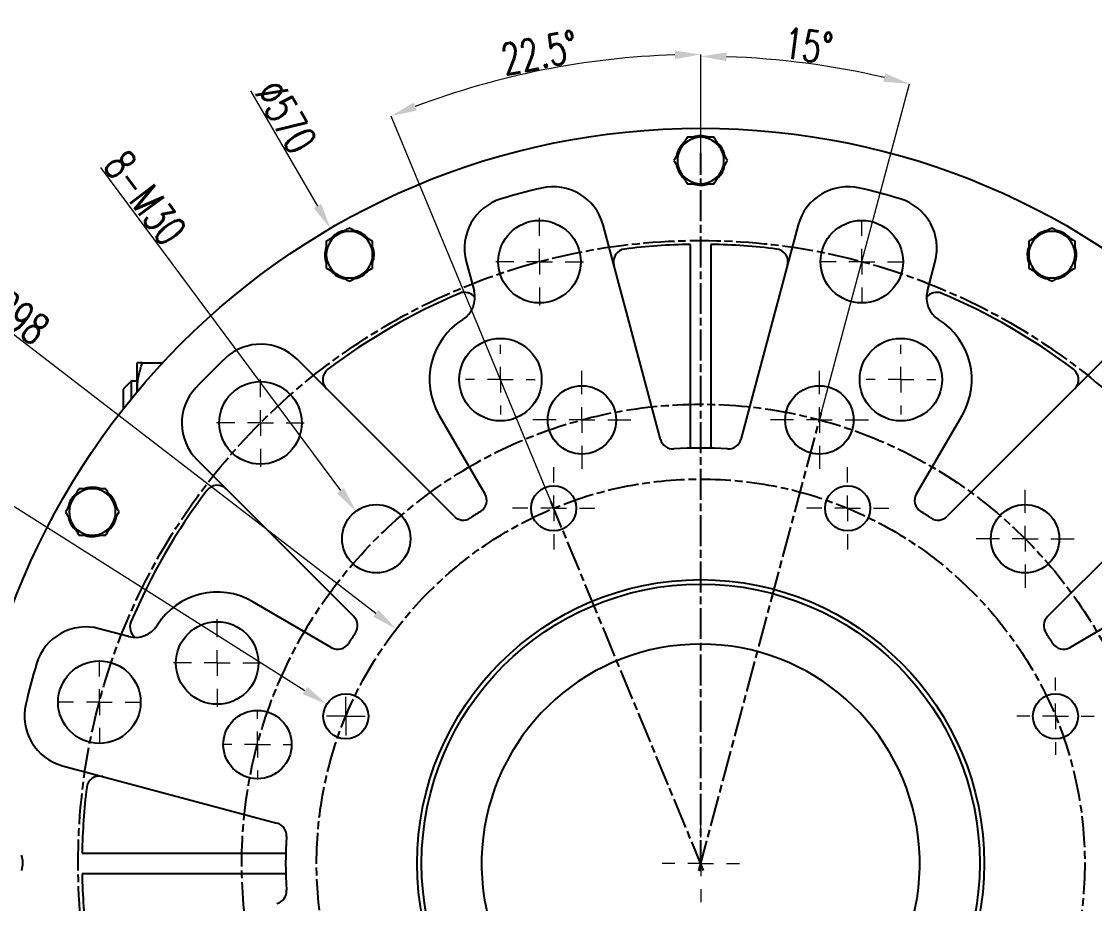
# Model space of a CAD drawing. Header units: millimetres. Extents: x 1852 to 4288, y 681 to 2404.
# Drawn here: x 3206.3 to 3622.6, y 1600.2 to 1942.1 of the extents above; entities that cross this region are included whole.
import ezdxf

# ---------------------------------------------------------------- set-up
doc = ezdxf.new("R2010")
doc.units = ezdxf.units.MM
doc.linetypes.add('AM_ISO08W050', pattern=[18, 12, -1.5, 3, -1.5])
for name, color, linetype, lineweight in [('10', 7, 'Continuous', 0), ('AM_5', 3, 'Continuous', 25), ('AM_7', 4, 'AM_ISO08W050', 25)]:
    doc.layers.add(name, color=color, linetype=linetype, lineweight=lineweight)
doc.styles.add('SLDTEXTSTYLE1', font='txt.shx', dxfattribs={"width": 0.7, "bigfont": 'gbcbig.shx'})
doc.dimstyles.new('SLDDIMSTYLE12$2', dxfattribs={"dimtxt": 12, "dimasz": 10, "dimexe": 0, "dimexo": 0.0625, "dimgap": 0.875, "dimtad": 1, "dimdec": 1, "dimlfac": 1.8, "dimrnd": 1e-09, "dimzin": 12, "dimdsep": 46, "dimtxsty": 'SLDTEXTSTYLE1', "dimcen": 0.09, "dimdle": 8.16, "dimclrd": 3, "dimclre": 3, "dimadec": 0, "dimazin": 3, "dimtfac": 1, "dimtdec": 1, "dimtofl": 0, "dimtmove": 0, "dimatfit": 3, "dimfxl": 0, "dimfrac": 2, "dimtolj": 1, "dimlwd": 5, "dimlwe": 5, "dimarcsym": 0})
doc.dimstyles.new('SLDDIMSTYLE12$3', dxfattribs={"dimtxt": 12, "dimasz": 10, "dimexe": 0, "dimexo": 0.0625, "dimgap": 0.875, "dimtad": 1, "dimdec": 1, "dimlfac": 1.8, "dimrnd": 1e-09, "dimzin": 12, "dimdsep": 46, "dimtxsty": 'SLDTEXTSTYLE1', "dimcen": 0.09, "dimdle": 8.16, "dimclrd": 3, "dimclre": 3, "dimadec": 0, "dimazin": 3, "dimtfac": 1, "dimtdec": 1, "dimtofl": 0, "dimtmove": 0, "dimatfit": 3, "dimfxl": 0, "dimfrac": 2, "dimtolj": 1, "dimlwd": 5, "dimlwe": 5, "dimarcsym": 0})

# ---------------------------------------------------------------- blocks, each defined once
blk = doc.blocks.new('SW_CENTERMARKSYMBOL_1')
at = {"layer": '10', "color": 0}
for p, q in [((0, 1), (0, 1.9)), ((0, 0), (0, 0.5)), ((-1, 0), (-1.9, 0)), ((0, 0), (-0.5, 0)), ((0, 0), (0, -0.5)), ((0, 0), (0.5, 0)), ((1, 0), (1.9, 0)), ((0, -1), (0, -1.9))]:
    blk.add_line(p, q, dxfattribs=at)
blk = doc.blocks.new('SW_CENTERMARKSYMBOL_2')
at = {"layer": '10', "color": 0}
for p, q in [((0, 1), (0, 1.9)), ((0, 0), (0, 0.5)), ((-1, 0), (-1.9, 0)), ((0, 0), (-0.5, 0)), ((0, 0), (0, -0.5)), ((0, 0), (0.5, 0)), ((1, 0), (1.9, 0)), ((0, -1), (0, -1.9))]:
    blk.add_line(p, q, dxfattribs=at)
blk = doc.blocks.new('SW_CENTERMARKSYMBOL_3')
at = {"layer": '10', "color": 0}
for p, q in [((0, 1), (0, 1.9)), ((0, 0), (0, 0.5)), ((-1, 0), (-1.9, 0)), ((0, 0), (-0.5, 0)), ((0, 0), (0, -0.5)), ((0, 0), (0.5, 0)), ((1, 0), (1.9, 0)), ((0, -1), (0, -1.9))]:
    blk.add_line(p, q, dxfattribs=at)
blk = doc.blocks.new('SW_CENTERMARKSYMBOL_11')
at = {"layer": '10', "color": 0}
for p, q in [((0, 1), (0, 1.35)), ((0, 0), (0, 0.5)), ((-1, 0), (-1.35, 0)), ((0, 0), (-0.5, 0)), ((0, 0), (0, -0.5)), ((0, 0), (0.5, 0)), ((1, 0), (1.35, 0)), ((0, -1), (0, -1.35))]:
    blk.add_line(p, q, dxfattribs=at)
blk = doc.blocks.new('SW_CENTERMARKSYMBOL_12')
at = {"layer": '10', "color": 0}
for p, q in [((0, 1), (0, 1.35)), ((0, 0), (0, 0.5)), ((-1, 0), (-1.35, 0)), ((0, 0), (-0.5, 0)), ((0, 0), (0, -0.5)), ((0, 0), (0.5, 0)), ((1, 0), (1.35, 0)), ((0, -1), (0, -1.35))]:
    blk.add_line(p, q, dxfattribs=at)
blk = doc.blocks.new('SW_CENTERMARKSYMBOL_13')
at = {"layer": '10', "color": 0}
for p, q in [((0, 1), (0, 1.35)), ((0, 0), (0, 0.5)), ((-1, 0), (-1.35, 0)), ((0, 0), (-0.5, 0)), ((0, 0), (0, -0.5)), ((0, 0), (0.5, 0)), ((1, 0), (1.35, 0)), ((0, -1), (0, -1.35))]:
    blk.add_line(p, q, dxfattribs=at)
blk = doc.blocks.new('SW_CENTERMARKSYMBOL_19')
at = {"layer": '10', "color": 0}
for p, q in [((0, 1), (0, 1.7)), ((0, 0), (0, 0.5)), ((-1, 0), (-1.7, 0)), ((0, 0), (-0.5, 0)), ((0, 0), (0, -0.5)), ((0, 0), (0.5, 0)), ((1, 0), (1.7, 0)), ((0, -1), (0, -1.7))]:
    blk.add_line(p, q, dxfattribs=at)
blk = doc.blocks.new('SW_CENTERMARKSYMBOL_20')
at = {"layer": '10', "color": 0}
for p, q in [((0, 1), (0, 1.7)), ((0, 0), (0, 0.5)), ((-1, 0), (-1.7, 0)), ((0, 0), (-0.5, 0)), ((0, 0), (0, -0.5)), ((0, 0), (0.5, 0)), ((1, 0), (1.7, 0)), ((0, -1), (0, -1.7))]:
    blk.add_line(p, q, dxfattribs=at)
blk = doc.blocks.new('SW_CENTERMARKSYMBOL_21')
at = {"layer": '10', "color": 0}
for p, q in [((0, 1), (0, 1.7)), ((0, 0), (0, 0.5)), ((-1, 0), (-1.7, 0)), ((0, 0), (-0.5, 0)), ((0, 0), (0, -0.5)), ((0, 0), (0.5, 0)), ((1, 0), (1.7, 0)), ((0, -1), (0, -1.7))]:
    blk.add_line(p, q, dxfattribs=at)
blk = doc.blocks.new('SW_CENTERMARKSYMBOL_22')
at = {"layer": '10', "color": 0}
for p, q in [((0, 1), (0, 1.6)), ((0, 0), (0, 0.5)), ((-1, 0), (-1.6, 0)), ((0, 0), (-0.5, 0)), ((0, 0), (0, -0.5)), ((0, 0), (0.5, 0)), ((1, 0), (1.6, 0)), ((0, -1), (0, -1.6))]:
    blk.add_line(p, q, dxfattribs=at)
blk = doc.blocks.new('SW_CENTERMARKSYMBOL_31')
at = {"layer": '10', "color": 0}
for p, q in [((0, 1), (0, 1.6)), ((0, 0), (0, 0.5)), ((-1, 0), (-1.6, 0)), ((0, 0), (-0.5, 0)), ((0, 0), (0, -0.5)), ((0, 0), (0.5, 0)), ((1, 0), (1.6, 0)), ((0, -1), (0, -1.6))]:
    blk.add_line(p, q, dxfattribs=at)
blk = doc.blocks.new('SW_CENTERMARKSYMBOL_32')
at = {"layer": '10', "color": 0}
for p, q in [((0, 1), (0, 1.6)), ((0, 0), (0, 0.5)), ((-1, 0), (-1.6, 0)), ((0, 0), (-0.5, 0)), ((0, 0), (0, -0.5)), ((0, 0), (0.5, 0)), ((1, 0), (1.6, 0)), ((0, -1), (0, -1.6))]:
    blk.add_line(p, q, dxfattribs=at)
blk = doc.blocks.new('SW_CENTERMARKSYMBOL_33')
at = {"layer": '10', "color": 0}
for p, q in [((0, 1), (0, 1.6)), ((0, 0), (0, 0.5)), ((-1, 0), (-1.6, 0)), ((0, 0), (-0.5, 0)), ((0, 0), (0, -0.5)), ((0, 0), (0.5, 0)), ((1, 0), (1.6, 0)), ((0, -1), (0, -1.6))]:
    blk.add_line(p, q, dxfattribs=at)
blk = doc.blocks.new('SW_CENTERMARKSYMBOL_34')
at = {"layer": '10', "color": 0}
for p, q in [((0, 1), (0, 1.5)), ((0, 0), (0, 0.5)), ((-1, 0), (-1.5, 0)), ((0, 0), (-0.5, 0)), ((0, 0), (0, -0.5)), ((0, 0), (0.5, 0)), ((1, 0), (1.5, 0)), ((0, -1), (0, -1.5))]:
    blk.add_line(p, q, dxfattribs=at)
blk = doc.blocks.new('SW_CENTERMARKSYMBOL_39')
at = {"layer": '10', "color": 0}
for p, q in [((0, 0.5), (0, 0.75)), ((0, 0), (0, 0.5)), ((-0.5, 0), (-0.75, 0)), ((0, 0), (-0.5, 0)), ((0, 0), (0, -0.5)), ((0, 0), (0.5, 0)), ((0.5, 0), (0.75, 0)), ((0, -0.5), (0, -0.75))]:
    blk.add_line(p, q, dxfattribs=at)
blk = doc.blocks.new('SW_CENTERMARKSYMBOL_40')
at = {"layer": '10', "color": 0}
for p, q in [((0, 1), (0, 1.5)), ((0, 0), (0, 0.5)), ((-1, 0), (-1.5, 0)), ((0, 0), (-0.5, 0)), ((0, 0), (0, -0.5)), ((0, 0), (0.5, 0)), ((1, 0), (1.5, 0)), ((0, -1), (0, -1.5))]:
    blk.add_line(p, q, dxfattribs=at)
blk = doc.blocks.new('*D89')
at = {"layer": 'AM_5', "color": 3, "linetype": 'Continuous', "lineweight": 5, "transparency": 16777216}
blk.add_line((3469.77, 1891.28), (3469.77, 1929.34), dxfattribs=at)
at = {"layer": 'AM_5', "color": 3, "lineweight": 5, "transparency": 16777216}
blk.add_line((3411.58, 1756.21), (3349.75, 1905.47), dxfattribs=at)
at = {"layer": 'AM_5', "color": 3, "linetype": 'Continuous', "lineweight": 5, "transparency": 16777216}
blk.add_arc((3469.77, 1615.72), 313.62, 91.827, 110.673, dxfattribs=at)
at = {"layer": 'AM_5', "color": 3, "transparency": 16777216}
for points in [[(3459.74, 1930.85), (3459.8, 1927.51), (3469.77, 1929.34)], [(3359.66, 1907.6), (3358.44, 1910.7), (3349.75, 1905.47)]]:
    blk.add_solid(points, dxfattribs=at)
at = {"layer": 'Defpoints', "color": 0, "transparency": 16777216}
for p in [(3428.83, 1926.66), (3469.77, 1891.22), (3411.6, 1756.15), (3469.77, 1612.72), (3470.92, 1612.95)]:
    blk.add_point(p, dxfattribs=at)
at = {"layer": 'AM_5', "color": 0, "transparency": 16777216, "insert": (3407.24, 1930.06), "char_height": 12, "attachment_point": 5, "rotation": 11.25, "style": 'SLDTEXTSTYLE1'}
blk.add_mtext('\\A1;22.5%%D', dxfattribs=at)
blk = doc.blocks.new('*D90')
at = {"layer": 'AM_5', "color": 3, "linetype": 'Continuous', "lineweight": 5, "transparency": 16777216}
blk.add_line((3469.77, 1891.28), (3469.77, 1928.6), dxfattribs=at)
at = {"layer": 'AM_5', "color": 3, "lineweight": 5, "transparency": 16777216}
blk.add_line((3516.63, 1790.61), (3550.75, 1917.94), dxfattribs=at)
at = {"layer": 'AM_5', "color": 3, "linetype": 'Continuous', "lineweight": 5, "transparency": 16777216}
blk.add_arc((3469.77, 1615.72), 312.88, 76.8313, 88.1687, dxfattribs=at)
at = {"layer": 'AM_5', "color": 3, "transparency": 16777216}
for points in [[(3479.74, 1926.77), (3479.8, 1930.11), (3469.77, 1928.6)], [(3541.46, 1921.99), (3540.64, 1918.76), (3550.75, 1917.94)]]:
    blk.add_solid(points, dxfattribs=at)
at = {"layer": 'Defpoints', "color": 0, "transparency": 16777216}
for p in [(3524.1, 1923.85), (3469.77, 1891.22), (3516.62, 1790.55), (3468.99, 1612.82), (3469.77, 1612.72)]:
    blk.add_point(p, dxfattribs=at)
at = {"layer": 'AM_5', "color": 0, "transparency": 16777216, "insert": (3511.51, 1932.74), "char_height": 12, "attachment_point": 5, "rotation": 352.5, "style": 'SLDTEXTSTYLE1'}
blk.add_mtext('\\A1;15°', dxfattribs=at)
blk = doc.blocks.new('*D91')
at = {"layer": 'AM_5', "color": 3, "linetype": 'Continuous', "lineweight": 5, "transparency": 16777216}
blk.add_line((3295.08, 1915.18), (3321.13, 1870.53), dxfattribs=at)
at = {"layer": 'AM_5', "color": 3, "lineweight": 5, "transparency": 16777216}
for p, q in [((3469.68, 1615.72), (3469.86, 1615.72)), ((3469.77, 1615.63), (3469.77, 1615.81))]:
    blk.add_line(p, q, dxfattribs=at)
at = {"layer": 'AM_5', "color": 3, "transparency": 16777216}
blk.add_solid([(3322.57, 1871.37), (3319.69, 1869.69), (3326.16, 1861.9)], dxfattribs=at)
at = {"layer": 'Defpoints', "color": 0, "transparency": 16777216}
for p in [(3326.16, 1861.9), (3613.38, 1369.54)]:
    blk.add_point(p, dxfattribs=at)
at = {"layer": 'AM_5', "color": 0, "transparency": 16777216, "insert": (3308.87, 1905.19), "char_height": 12, "attachment_point": 5, "rotation": 300.257, "style": 'SLDTEXTSTYLE1'}
blk.add_mtext('\\A1;∅570', dxfattribs=at)
blk = doc.blocks.new('*D92')
at = {"layer": 'AM_5', "color": 3, "linetype": 'Continuous', "lineweight": 5, "transparency": 16777216}
blk.add_line((3236.97, 1885.5), (3330.04, 1760.25), dxfattribs=at)
at = {"layer": 'AM_5', "color": 3, "lineweight": 5, "transparency": 16777216}
for p, q in [((3343.81, 1741.58), (3343.99, 1741.58)), ((3343.9, 1741.49), (3343.9, 1741.67))]:
    blk.add_line(p, q, dxfattribs=at)
at = {"layer": 'AM_5', "color": 3, "transparency": 16777216}
blk.add_solid([(3331.38, 1761.24), (3328.7, 1759.25), (3336, 1752.22)], dxfattribs=at)
at = {"layer": 'Defpoints', "color": 0, "transparency": 16777216}
for p in [(3336, 1752.22), (3351.81, 1730.95)]:
    blk.add_point(p, dxfattribs=at)
at = {"layer": 'AM_5', "color": 0, "transparency": 16777216, "insert": (3254.29, 1873.73), "char_height": 12, "attachment_point": 5, "rotation": 306.6122, "style": 'SLDTEXTSTYLE1'}
blk.add_mtext('\\A1;8-M30', dxfattribs=at)
blk = doc.blocks.new('*D93')
at = {"layer": 'AM_5', "color": 3, "linetype": 'Continuous', "lineweight": 5, "transparency": 16777216}
blk.add_line((3186.01, 1834.07), (3343.76, 1712.68), dxfattribs=at)
at = {"layer": 'AM_5', "color": 3, "lineweight": 5, "transparency": 16777216}
for p, q in [((3469.68, 1615.72), (3469.86, 1615.72)), ((3469.77, 1615.63), (3469.77, 1615.81))]:
    blk.add_line(p, q, dxfattribs=at)
at = {"layer": 'AM_5', "color": 3, "transparency": 16777216}
blk.add_solid([(3344.77, 1714), (3342.74, 1711.36), (3351.68, 1706.59)], dxfattribs=at)
at = {"layer": 'Defpoints', "color": 0, "transparency": 16777216}
for p in [(3351.68, 1706.59), (3587.86, 1524.85)]:
    blk.add_point(p, dxfattribs=at)
at = {"layer": 'AM_5', "color": 0, "transparency": 16777216, "insert": (3203.1, 1829.59), "char_height": 12, "attachment_point": 5, "rotation": 322.4223, "style": 'SLDTEXTSTYLE1'}
blk.add_mtext('\\A1;∅298', dxfattribs=at)
blk = doc.blocks.new('*D94')
at = {"layer": 'AM_5', "color": 3, "linetype": 'Continuous', "lineweight": 5, "transparency": 16777216}
blk.add_line((3141.75, 1793.04), (3316.26, 1682.76), dxfattribs=at)
at = {"layer": 'AM_5', "color": 3, "lineweight": 5, "transparency": 16777216}
for p, q in [((3332.02, 1672.74), (3332.2, 1672.74)), ((3332.11, 1672.65), (3332.11, 1672.83))]:
    blk.add_line(p, q, dxfattribs=at)
at = {"layer": 'AM_5', "color": 3, "transparency": 16777216}
blk.add_solid([(3317.15, 1684.17), (3315.37, 1681.35), (3324.72, 1677.41)], dxfattribs=at)
at = {"layer": 'Defpoints', "color": 0, "transparency": 16777216}
for p in [(3324.72, 1677.41), (3339.51, 1668.06)]:
    blk.add_point(p, dxfattribs=at)
at = {"layer": 'AM_5', "color": 0, "transparency": 16777216, "insert": (3162.14, 1788.29), "char_height": 12, "attachment_point": 5, "rotation": 327.7077, "style": 'SLDTEXTSTYLE1'}
blk.add_mtext('\\A1;8-M20', dxfattribs=at)

msp = doc.modelspace()

# ---------------------------------------------------------------- linework, layer by layer
at = {"color": 7, "linetype": 'Continuous', "lineweight": 25}
for p, q in [((3454.2, 1780.078), (3431.916, 1863.243)), ((3507.624, 1863.243), (3485.34, 1780.078)), ((3465.77, 1776.67), (3465.77, 1855.686)), ((3473.77, 1855.686), (3473.77, 1776.67)), ((3378.79, 1849.008), (3381.838, 1837.635)), ((3557.702, 1837.635), (3560.75, 1849.008)), ((3374.107, 1750.273), (3313.226, 1811.155)), ((3626.314, 1811.155), (3565.433, 1750.273)), ((3251.286, 1809.72), (3251.07, 1809.345)), ((3251.07, 1809.345), (3251.07, 1798.463)), ((3253.117, 1809.72), (3260.99, 1809.72)), ((3248.894, 1802.72), (3245.77, 1799.596)), ((3251.07, 1802.72), (3248.894, 1802.72)), ((3248.894, 1802.72), (3248.894, 1795.827)), ((3245.77, 1799.596), (3245.77, 1791.927)), ((3368.338, 1789.399), (3386.092, 1758.999)), ((3553.448, 1758.999), (3571.202, 1789.399)), ((3274.335, 1772.264), (3335.216, 1711.382)), ((3604.324, 1711.382), (3665.205, 1772.264)), ((3326.49, 1699.397), (3296.091, 1717.151)), ((3643.449, 1717.151), (3613.05, 1699.397)), ((3247.854, 1703.652), (3236.481, 1706.699)), ((3222.246, 1653.573), (3305.412, 1631.289)), ((3229.803, 1619.72), (3308.82, 1619.72)), ((3308.82, 1611.72), (3229.803, 1611.72))]:
    msp.add_line(p, q, dxfattribs=at)
for centre, radius in [((3469.77, 1615.72), 285), ((3407.265, 1848.991), 16), ((3532.275, 1848.991), 16), ((3392.085, 1803.267), 16), ((3547.455, 1803.267), 16), ((3299.004, 1786.486), 16), ((3423.7, 1787.654), 13.25), ((3515.84, 1787.654), 13.25), ((3412.75, 1753.378), 8.75), ((3526.79, 1753.378), 8.75), ((3343.905, 1741.585), 13.25), ((3595.635, 1741.585), 13.25), ((3469.77, 1615.72), 110), ((3469.77, 1615.72), 108.268), ((3282.222, 1693.404), 16), ((3236.499, 1678.224), 16), ((3332.112, 1672.739), 8.75), ((3607.428, 1672.739), 8.75), ((3297.835, 1661.789), 13.25)]:
    msp.add_circle(centre, radius, dxfattribs=at)
for centre, radius, start, end in [((3469.77, 1888.22), 9.55, 133.551, 169.1982), ((3469.77, 1888.22), 9, 90, 150), ((3469.77, 1888.22), 9.55, 73.41542, 107.60898), ((3469.77, 1888.22), 9, 30, 90), ((3469.77, 1888.22), 9.55, 12.02291, 46.40068), ((3469.77, 1888.22), 9, 150, 210), ((3469.77, 1888.22), 9, 330, 30), ((3469.77, 1888.22), 9.55, 192.74645, 227.17972), ((3469.77, 1888.22), 9.55, 311.51167, 346.77903), ((3469.77, 1888.22), 9, 210, 270), ((3469.77, 1888.22), 9, 270, 330), ((3469.77, 1615.72), 269, 103.27396, 106.72604), ((3412.598, 1858.067), 20, 15, 103.27396), ((3469.77, 1888.22), 9.55, 253.72889, 288.87232), ((3526.942, 1858.067), 20, 76.72604, 165), ((3469.77, 1615.72), 269, 73.27396, 76.72604), ((3398.109, 1854.185), 20, 106.72604, 195), ((3541.431, 1854.185), 20, 345, 73.27396), ((3333.52, 1851.711), 9.55, 103.41542, 137.60898), ((3333.52, 1851.711), 9.55, 42.02291, 76.40068), ((3606.02, 1851.711), 9.55, 102.8059, 139.1982), ((3606.02, 1851.711), 9.55, 43.69476, 78.28049), ((3333.52, 1851.711), 9, 120, 180), ((3333.52, 1851.711), 9, 60, 120), ((3333.52, 1851.711), 9, 0, 60), ((3606.02, 1851.711), 9, 120, 180), ((3606.02, 1851.711), 9, 60, 120), ((3606.02, 1851.711), 9, 0, 60), ((3333.52, 1851.711), 9.55, 163.551, 199.1982), ((3333.52, 1851.711), 9.55, 341.51167, 16.77903), ((3440.925, 1848.942), 5, 97.05064, 195), ((3469.77, 1615.72), 240, 90.95497, 97.05064), ((3469.77, 1615.72), 240, 82.94936, 89.04503), ((3498.615, 1848.942), 5, 345, 82.94936), ((3606.02, 1851.711), 9.55, 163.51521, 197.78984), ((3606.02, 1851.711), 9.55, 342.65879, 16.76773), ((3333.52, 1851.711), 9, 180, 240), ((3333.52, 1851.711), 9, 300, 0), ((3606.02, 1851.711), 9, 180, 240), ((3606.02, 1851.711), 9, 300, 0), ((3333.52, 1851.711), 9.55, 222.74645, 257.17972), ((3333.52, 1851.711), 9.55, 283.72889, 318.87232), ((3606.02, 1851.711), 9.55, 223.41073, 259.16194), ((3606.02, 1851.711), 9.55, 280.9144, 316.31319), ((3333.52, 1851.711), 9, 240, 300), ((3606.02, 1851.711), 9, 240, 300), ((3469.77, 1615.72), 240, 112.94936, 127.05064), ((3378.139, 1832.119), 5, 36.11692, 112.94936), ((3372.178, 1835.047), 10, 302.06271, 15), ((3567.361, 1835.047), 10, 165, 237.93729), ((3561.401, 1832.119), 5, 67.05064, 143.88308), ((3469.77, 1615.72), 240, 52.94936, 67.05064), ((3392.085, 1803.267), 27.5, 122.06271, 210.28568), ((3547.455, 1803.267), 27.5, 329.71432, 57.93729), ((3299.084, 1797.013), 20, 45, 133.27396), ((3469.77, 1615.72), 269, 133.27396, 136.72604), ((3328.178, 1803.274), 5, 127.05064, 225), ((3611.362, 1803.274), 5, 315, 52.94936), ((3288.477, 1786.406), 20, 136.72604, 225), ((3459.03, 1781.372), 5, 195, 273.70952), ((3480.51, 1781.372), 5, 266.29048, 345), ((3469.77, 1615.72), 161, 86.29048, 93.70952), ((3233.778, 1751.97), 9, 90, 150), ((3233.778, 1751.97), 9.55, 72.65879, 106.76773), ((3233.778, 1751.97), 9, 30, 90), ((3282.216, 1757.312), 5, 45, 142.94936), ((3233.778, 1751.97), 9.55, 133.69476, 168.28049), ((3233.778, 1751.97), 9.55, 10.9144, 46.31319), ((3469.77, 1615.72), 240, 142.94936, 157.05064), ((3381.775, 1756.478), 5, 302.01172, 30.28568), ((3557.765, 1756.478), 5, 149.71432, 237.98828), ((3233.778, 1751.97), 9, 150, 210), ((3233.778, 1751.97), 9, 330, 30), ((3233.778, 1751.97), 9.55, 192.8059, 229.1982), ((3233.778, 1751.97), 9.55, 313.41073, 349.16194), ((3377.643, 1753.809), 5, 225, 303.70952), ((3469.77, 1615.72), 161, 122.01172, 123.70952), ((3469.77, 1615.72), 161, 56.29048, 57.98828), ((3561.897, 1753.809), 5, 236.29048, 315), ((3233.778, 1751.97), 9, 210, 270), ((3233.778, 1751.97), 9, 270, 330), ((3233.778, 1751.97), 9.55, 253.51521, 287.78984), ((3282.222, 1693.404), 27.5, 59.71432, 147.93729), ((3331.681, 1707.847), 5, 326.29048, 45), ((3607.859, 1707.847), 5, 135, 213.70952), ((3231.305, 1687.381), 20, 75, 163.27396), ((3250.442, 1713.311), 10, 255, 327.93729), ((3253.37, 1707.35), 5, 157.05064, 233.88308), ((3469.77, 1615.72), 161, 146.29048, 147.98828), ((3469.77, 1615.72), 161, 32.01172, 33.70952), ((3329.012, 1703.715), 5, 239.71432, 327.98828), ((3469.77, 1615.72), 85, 283.60896, 256.39104), ((3610.528, 1703.715), 5, 212.01172, 300.28568), ((3469.77, 1615.72), 269, 163.27396, 166.72604), ((3227.422, 1672.892), 20, 166.72604, 255), ((3236.547, 1644.565), 5, 75, 172.94936), ((3469.77, 1615.72), 240, 172.94936, 179.04503), ((3304.118, 1626.459), 5, 356.29048, 75), ((3469.77, 1615.72), 161, 176.29048, 183.70952), ((3197.27, 1615.72), 9.55, 343.41073, 19.16194), ((3469.77, 1615.72), 240, 180.95497, 187.05064), ((3304.118, 1604.98), 5, 285, 3.70952)]:
    msp.add_arc(centre, radius, start, end, dxfattribs=at)
for points, knots in [([(3464.574, 1897.22), (3464.144, 1896.476), (3463.713, 1895.729), (3462.848, 1894.23), (3462.413, 1893.477), (3461.976, 1892.72)], [0, 0, 0, 0, 0.5, 0.5, 1, 1, 1, 1]), ([(3469.77, 1897.22), (3468.896, 1897.22), (3468.026, 1897.22), (3466.295, 1897.22), (3465.433, 1897.22), (3464.574, 1897.22)], [0, 0, 0, 0, 0.5, 0.5, 1, 1, 1, 1]), ([(3474.966, 1897.22), (3474.107, 1897.22), (3473.245, 1897.22), (3471.514, 1897.22), (3470.644, 1897.22), (3469.77, 1897.22)], [0, 0, 0, 0, 0.5, 0.5, 1, 1, 1, 1]), ([(3477.564, 1892.72), (3477.127, 1893.477), (3476.692, 1894.23), (3475.827, 1895.729), (3475.396, 1896.476), (3474.966, 1897.22)], [0, 0, 0, 0, 0.5, 0.5, 1, 1, 1, 1]), ([(3461.976, 1892.72), (3461.539, 1891.962), (3461.104, 1891.209), (3460.238, 1889.71), (3459.807, 1888.963), (3459.378, 1888.22)], [0, 0, 0, 0, 0.5, 0.5, 1, 1, 1, 1]), ([(3480.162, 1888.22), (3479.733, 1888.963), (3479.302, 1889.71), (3478.436, 1891.209), (3478.001, 1891.962), (3477.564, 1892.72)], [0, 0, 0, 0, 0.5, 0.5, 1, 1, 1, 1]), ([(3459.378, 1888.22), (3459.807, 1887.476), (3460.238, 1886.729), (3461.104, 1885.23), (3461.539, 1884.477), (3461.976, 1883.72)], [0, 0, 0, 0, 0.5, 0.5, 1, 1, 1, 1]), ([(3477.564, 1883.72), (3478.001, 1884.477), (3478.436, 1885.23), (3479.302, 1886.729), (3479.733, 1887.476), (3480.162, 1888.22)], [0, 0, 0, 0, 0.5, 0.5, 1, 1, 1, 1]), ([(3461.976, 1883.72), (3462.413, 1882.962), (3462.848, 1882.209), (3463.713, 1880.71), (3464.144, 1879.963), (3464.574, 1879.22)], [0, 0, 0, 0, 0.5, 0.5, 1, 1, 1, 1]), ([(3474.966, 1879.22), (3475.396, 1879.963), (3475.827, 1880.71), (3476.692, 1882.209), (3477.127, 1882.962), (3477.564, 1883.72)], [0, 0, 0, 0, 0.5, 0.5, 1, 1, 1, 1]), ([(3464.574, 1879.22), (3465.433, 1879.22), (3466.295, 1879.22), (3468.026, 1879.22), (3468.896, 1879.22), (3469.77, 1879.22)], [0, 0, 0, 0, 0.5, 0.5, 1, 1, 1, 1]), ([(3469.77, 1879.22), (3470.644, 1879.22), (3471.514, 1879.22), (3473.245, 1879.22), (3474.107, 1879.22), (3474.966, 1879.22)], [0, 0, 0, 0, 0.5, 0.5, 1, 1, 1, 1]), ([(3333.52, 1862.104), (3332.776, 1861.674), (3332.03, 1861.243), (3330.53, 1860.378), (3329.777, 1859.943), (3329.02, 1859.506)], [0, 0, 0, 0, 0.5, 0.5, 1, 1, 1, 1]), ([(3338.02, 1859.506), (3337.263, 1859.943), (3336.51, 1860.378), (3335.01, 1861.243), (3334.264, 1861.674), (3333.52, 1862.104)], [0, 0, 0, 0, 0.5, 0.5, 1, 1, 1, 1]), ([(3606.02, 1862.104), (3605.276, 1861.674), (3604.53, 1861.243), (3603.03, 1860.378), (3602.277, 1859.943), (3601.52, 1859.506)], [0, 0, 0, 0, 0.5, 0.5, 1, 1, 1, 1]), ([(3610.52, 1859.506), (3609.763, 1859.943), (3609.01, 1860.378), (3607.51, 1861.243), (3606.764, 1861.674), (3606.02, 1862.104)], [0, 0, 0, 0, 0.5, 0.5, 1, 1, 1, 1]), ([(3329.02, 1859.506), (3328.263, 1859.069), (3327.51, 1858.634), (3326.01, 1857.768), (3325.264, 1857.337), (3324.52, 1856.908)], [0, 0, 0, 0, 0.5, 0.5, 1, 1, 1, 1]), ([(3324.52, 1856.908), (3324.52, 1856.049), (3324.52, 1855.187), (3324.52, 1853.455), (3324.52, 1852.586), (3324.52, 1851.711)], [0, 0, 0, 0, 0.5, 0.5, 1, 1, 1, 1]), ([(3342.52, 1856.908), (3341.776, 1857.337), (3341.03, 1857.768), (3339.53, 1858.634), (3338.777, 1859.069), (3338.02, 1859.506)], [0, 0, 0, 0, 0.5, 0.5, 1, 1, 1, 1]), ([(3342.52, 1851.711), (3342.52, 1852.586), (3342.52, 1853.455), (3342.52, 1855.187), (3342.52, 1856.049), (3342.52, 1856.908)], [0, 0, 0, 0, 0.5, 0.5, 1, 1, 1, 1]), ([(3601.52, 1859.506), (3600.763, 1859.069), (3600.01, 1858.634), (3598.51, 1857.768), (3597.764, 1857.337), (3597.02, 1856.908)], [0, 0, 0, 0, 0.5, 0.5, 1, 1, 1, 1]), ([(3597.02, 1856.908), (3597.02, 1856.049), (3597.02, 1855.187), (3597.02, 1853.455), (3597.02, 1852.586), (3597.02, 1851.711)], [0, 0, 0, 0, 0.5, 0.5, 1, 1, 1, 1]), ([(3615.02, 1856.908), (3614.276, 1857.337), (3613.53, 1857.768), (3612.03, 1858.634), (3611.277, 1859.069), (3610.52, 1859.506)], [0, 0, 0, 0, 0.5, 0.5, 1, 1, 1, 1]), ([(3615.02, 1851.711), (3615.02, 1852.586), (3615.02, 1853.455), (3615.02, 1855.187), (3615.02, 1856.049), (3615.02, 1856.908)], [0, 0, 0, 0, 0.5, 0.5, 1, 1, 1, 1]), ([(3324.52, 1851.711), (3324.52, 1850.837), (3324.52, 1849.968), (3324.52, 1848.236), (3324.52, 1847.374), (3324.52, 1846.515)], [0, 0, 0, 0, 0.5, 0.5, 1, 1, 1, 1]), ([(3342.52, 1846.515), (3342.52, 1847.374), (3342.52, 1848.236), (3342.52, 1849.968), (3342.52, 1850.837), (3342.52, 1851.711)], [0, 0, 0, 0, 0.5, 0.5, 1, 1, 1, 1]), ([(3597.02, 1851.711), (3597.02, 1850.837), (3597.02, 1849.968), (3597.02, 1848.236), (3597.02, 1847.374), (3597.02, 1846.515)], [0, 0, 0, 0, 0.5, 0.5, 1, 1, 1, 1]), ([(3615.02, 1846.515), (3615.02, 1847.374), (3615.02, 1848.236), (3615.02, 1849.968), (3615.02, 1850.837), (3615.02, 1851.711)], [0, 0, 0, 0, 0.5, 0.5, 1, 1, 1, 1]), ([(3324.52, 1846.515), (3325.264, 1846.086), (3326.01, 1845.655), (3327.51, 1844.789), (3328.263, 1844.354), (3329.02, 1843.917)], [0, 0, 0, 0, 0.5, 0.5, 1, 1, 1, 1]), ([(3338.02, 1843.917), (3338.777, 1844.354), (3339.53, 1844.789), (3341.03, 1845.655), (3341.776, 1846.086), (3342.52, 1846.515)], [0, 0, 0, 0, 0.5, 0.5, 1, 1, 1, 1]), ([(3597.02, 1846.515), (3597.764, 1846.086), (3598.51, 1845.655), (3600.01, 1844.789), (3600.763, 1844.354), (3601.52, 1843.917)], [0, 0, 0, 0, 0.5, 0.5, 1, 1, 1, 1]), ([(3610.52, 1843.917), (3611.277, 1844.354), (3612.03, 1844.789), (3613.53, 1845.655), (3614.276, 1846.086), (3615.02, 1846.515)], [0, 0, 0, 0, 0.5, 0.5, 1, 1, 1, 1]), ([(3329.02, 1843.917), (3329.777, 1843.48), (3330.53, 1843.045), (3332.03, 1842.18), (3332.776, 1841.749), (3333.52, 1841.319)], [0, 0, 0, 0, 0.5, 0.5, 1, 1, 1, 1]), ([(3333.52, 1841.319), (3334.264, 1841.749), (3335.01, 1842.18), (3336.51, 1843.045), (3337.263, 1843.48), (3338.02, 1843.917)], [0, 0, 0, 0, 0.5, 0.5, 1, 1, 1, 1]), ([(3601.52, 1843.917), (3602.277, 1843.48), (3603.03, 1843.045), (3604.53, 1842.18), (3605.276, 1841.749), (3606.02, 1841.319)], [0, 0, 0, 0, 0.5, 0.5, 1, 1, 1, 1]), ([(3606.02, 1841.319), (3606.764, 1841.749), (3607.51, 1842.18), (3609.01, 1843.045), (3609.763, 1843.48), (3610.52, 1843.917)], [0, 0, 0, 0, 0.5, 0.5, 1, 1, 1, 1]), ([(3251.402, 1798.814), (3251.358, 1799.275), (3251.162, 1801.33), (3251.748, 1805.023), (3252.658, 1808.144), (3253.117, 1809.72)], [0, 0, 0, 0, 0.1255209, 0.5587542, 1, 1, 1, 1]), ([(3253.117, 1809.72), (3252.568, 1809.72), (3251.529, 1809.72), (3251.409, 1809.72), (3251.352, 1809.72)], [0, 0, 0, 0, 0.5291272, 1, 1, 1, 1]), ([(3228.582, 1760.97), (3228.152, 1760.226), (3227.722, 1759.479), (3226.856, 1757.98), (3226.421, 1757.227), (3225.984, 1756.47)], [0, 0, 0, 0, 0.5, 0.5, 1, 1, 1, 1]), ([(3233.778, 1760.97), (3232.904, 1760.97), (3232.034, 1760.97), (3230.303, 1760.97), (3229.441, 1760.97), (3228.582, 1760.97)], [0, 0, 0, 0, 0.5, 0.5, 1, 1, 1, 1]), ([(3238.974, 1760.97), (3238.115, 1760.97), (3237.253, 1760.97), (3235.522, 1760.97), (3234.652, 1760.97), (3233.778, 1760.97)], [0, 0, 0, 0, 0.5, 0.5, 1, 1, 1, 1]), ([(3241.572, 1756.47), (3241.135, 1757.227), (3240.7, 1757.98), (3239.835, 1759.479), (3239.404, 1760.226), (3238.974, 1760.97)], [0, 0, 0, 0, 0.5, 0.5, 1, 1, 1, 1]), ([(3225.984, 1756.47), (3225.547, 1755.712), (3225.112, 1754.959), (3224.246, 1753.46), (3223.815, 1752.713), (3223.386, 1751.97)], [0, 0, 0, 0, 0.5, 0.5, 1, 1, 1, 1]), ([(3244.17, 1751.97), (3243.741, 1752.713), (3243.31, 1753.46), (3242.444, 1754.959), (3242.009, 1755.712), (3241.572, 1756.47)], [0, 0, 0, 0, 0.5, 0.5, 1, 1, 1, 1]), ([(3223.386, 1751.97), (3223.815, 1751.226), (3224.246, 1750.479), (3225.112, 1748.98), (3225.547, 1748.227), (3225.984, 1747.47)], [0, 0, 0, 0, 0.5, 0.5, 1, 1, 1, 1]), ([(3241.572, 1747.47), (3242.009, 1748.227), (3242.444, 1748.98), (3243.31, 1750.479), (3243.741, 1751.226), (3244.17, 1751.97)], [0, 0, 0, 0, 0.5, 0.5, 1, 1, 1, 1]), ([(3225.984, 1747.47), (3226.421, 1746.712), (3226.856, 1745.959), (3227.722, 1744.46), (3228.152, 1743.713), (3228.582, 1742.97)], [0, 0, 0, 0, 0.5, 0.5, 1, 1, 1, 1]), ([(3238.974, 1742.97), (3239.404, 1743.713), (3239.835, 1744.46), (3240.7, 1745.959), (3241.135, 1746.712), (3241.572, 1747.47)], [0, 0, 0, 0, 0.5, 0.5, 1, 1, 1, 1]), ([(3228.582, 1742.97), (3229.441, 1742.97), (3230.303, 1742.97), (3232.034, 1742.97), (3232.904, 1742.97), (3233.778, 1742.97)], [0, 0, 0, 0, 0.5, 0.5, 1, 1, 1, 1]), ([(3233.778, 1742.97), (3234.652, 1742.97), (3235.522, 1742.97), (3237.253, 1742.97), (3238.115, 1742.97), (3238.974, 1742.97)], [0, 0, 0, 0, 0.5, 0.5, 1, 1, 1, 1])]:
    msp.add_open_spline(points, degree=3, knots=knots, dxfattribs=at)
at = {"layer": 'AM_7'}
for p, q in [((3469.77, 1612.72), (3469.77, 1891.22)), ((3468.994, 1612.822), (3516.616, 1790.552)), ((3470.918, 1612.948), (3411.602, 1756.149))]:
    msp.add_line(p, q, dxfattribs=at)
for radius in [241.5, 178, 149]:
    msp.add_circle((3469.77, 1615.72), radius, dxfattribs=at)

# ---------------------------------------------------------------- block references
at = {"layer": '10', "xscale": 10, "yscale": 10, "zscale": 10}
for name, p in [('SW_CENTERMARKSYMBOL_21', (3407.265, 1848.991)), ('SW_CENTERMARKSYMBOL_22', (3532.275, 1848.991)), ('SW_CENTERMARKSYMBOL_12', (3392.085, 1803.267)), ('SW_CENTERMARKSYMBOL_13', (3547.455, 1803.267)), ('SW_CENTERMARKSYMBOL_20', (3299.004, 1786.486)), ('SW_CENTERMARKSYMBOL_1', (3423.7, 1787.654)), ('SW_CENTERMARKSYMBOL_2', (3515.84, 1787.654)), ('SW_CENTERMARKSYMBOL_32', (3412.75, 1753.378)), ('SW_CENTERMARKSYMBOL_33', (3526.79, 1753.378)), ('SW_CENTERMARKSYMBOL_3', (3595.635, 1741.585)), ('SW_CENTERMARKSYMBOL_19', (3282.222, 1693.404)), ('SW_CENTERMARKSYMBOL_31', (3236.499, 1678.224)), ('SW_CENTERMARKSYMBOL_34', (3607.428, 1672.739)), ('SW_CENTERMARKSYMBOL_39', (3332.112, 1672.739)), ('SW_CENTERMARKSYMBOL_11', (3297.835, 1661.789)), ('SW_CENTERMARKSYMBOL_40', (3469.77, 1615.72))]:
    msp.add_blockref(name, p, dxfattribs=at)

# ---------------------------------------------------------------- dimensions: what is measured, and where the dimension line sits
at = {"layer": 'AM_5'}
dim = msp.add_angular_dim_2l(base=(3428.834, 1926.656), line1=((3469.77, 1612.72), (3469.77, 1891.22)), line2=((3470.918, 1612.948), (3411.602, 1756.149)), text='22.5%%D', dimstyle='SLDDIMSTYLE12$2', override={"dimlfac": 1, "dimpost": ''}, dxfattribs=at)
dim.commit()
dim.dimension.update_dxf_attribs({"geometry": '*D89', "text_midpoint": (3407.245, 1930.056)})
dim = msp.add_angular_dim_2l(base=(3524.101, 1923.846), line1=((3469.77, 1612.72), (3469.77, 1891.22)), line2=((3468.994, 1612.822), (3516.616, 1790.552)), dimstyle='SLDDIMSTYLE12$2', override={"dimlfac": 1, "dimpost": ''}, dxfattribs=at)
dim.commit()
dim.dimension.update_dxf_attribs({"geometry": '*D90', "text_midpoint": (3511.506, 1932.739)})
for p1, p2, override, picture, middle in [((3613.375, 1369.544), (3326.165, 1861.895), {"dimlfac": 1, "dimpost": ''}, '*D91', (3302.928, 1901.729)), ((3587.857, 1524.854), (3351.683, 1706.585), {"dimlfac": 1}, '*D93', (3198.907, 1824.144))]:
    dim = msp.add_diameter_dim_2p(p1=p1, p2=p2, dimstyle='SLDDIMSTYLE12$3', override=override, dxfattribs=at)
    dim.commit()
    dim.dimension.update_dxf_attribs({"geometry": picture, "text_midpoint": middle, "dimtype": 163})
for p1, p2, text, picture, middle in [((3351.807, 1730.949), (3336.003, 1752.22), '8-M30', '*D92', (3248.768, 1869.629)), ((3339.509, 1668.065), (3324.715, 1677.414), '8-M20', '*D94', (3158.468, 1782.48))]:
    dim = msp.add_diameter_dim_2p(p1=p1, p2=p2, text=text, dimstyle='SLDDIMSTYLE12$3', override={"dimlfac": 1, "dimpost": ''}, dxfattribs=at)
    dim.commit()
    dim.dimension.update_dxf_attribs({"geometry": picture, "text_midpoint": middle, "dimtype": 163})

doc.saveas('drawing.dxf')
